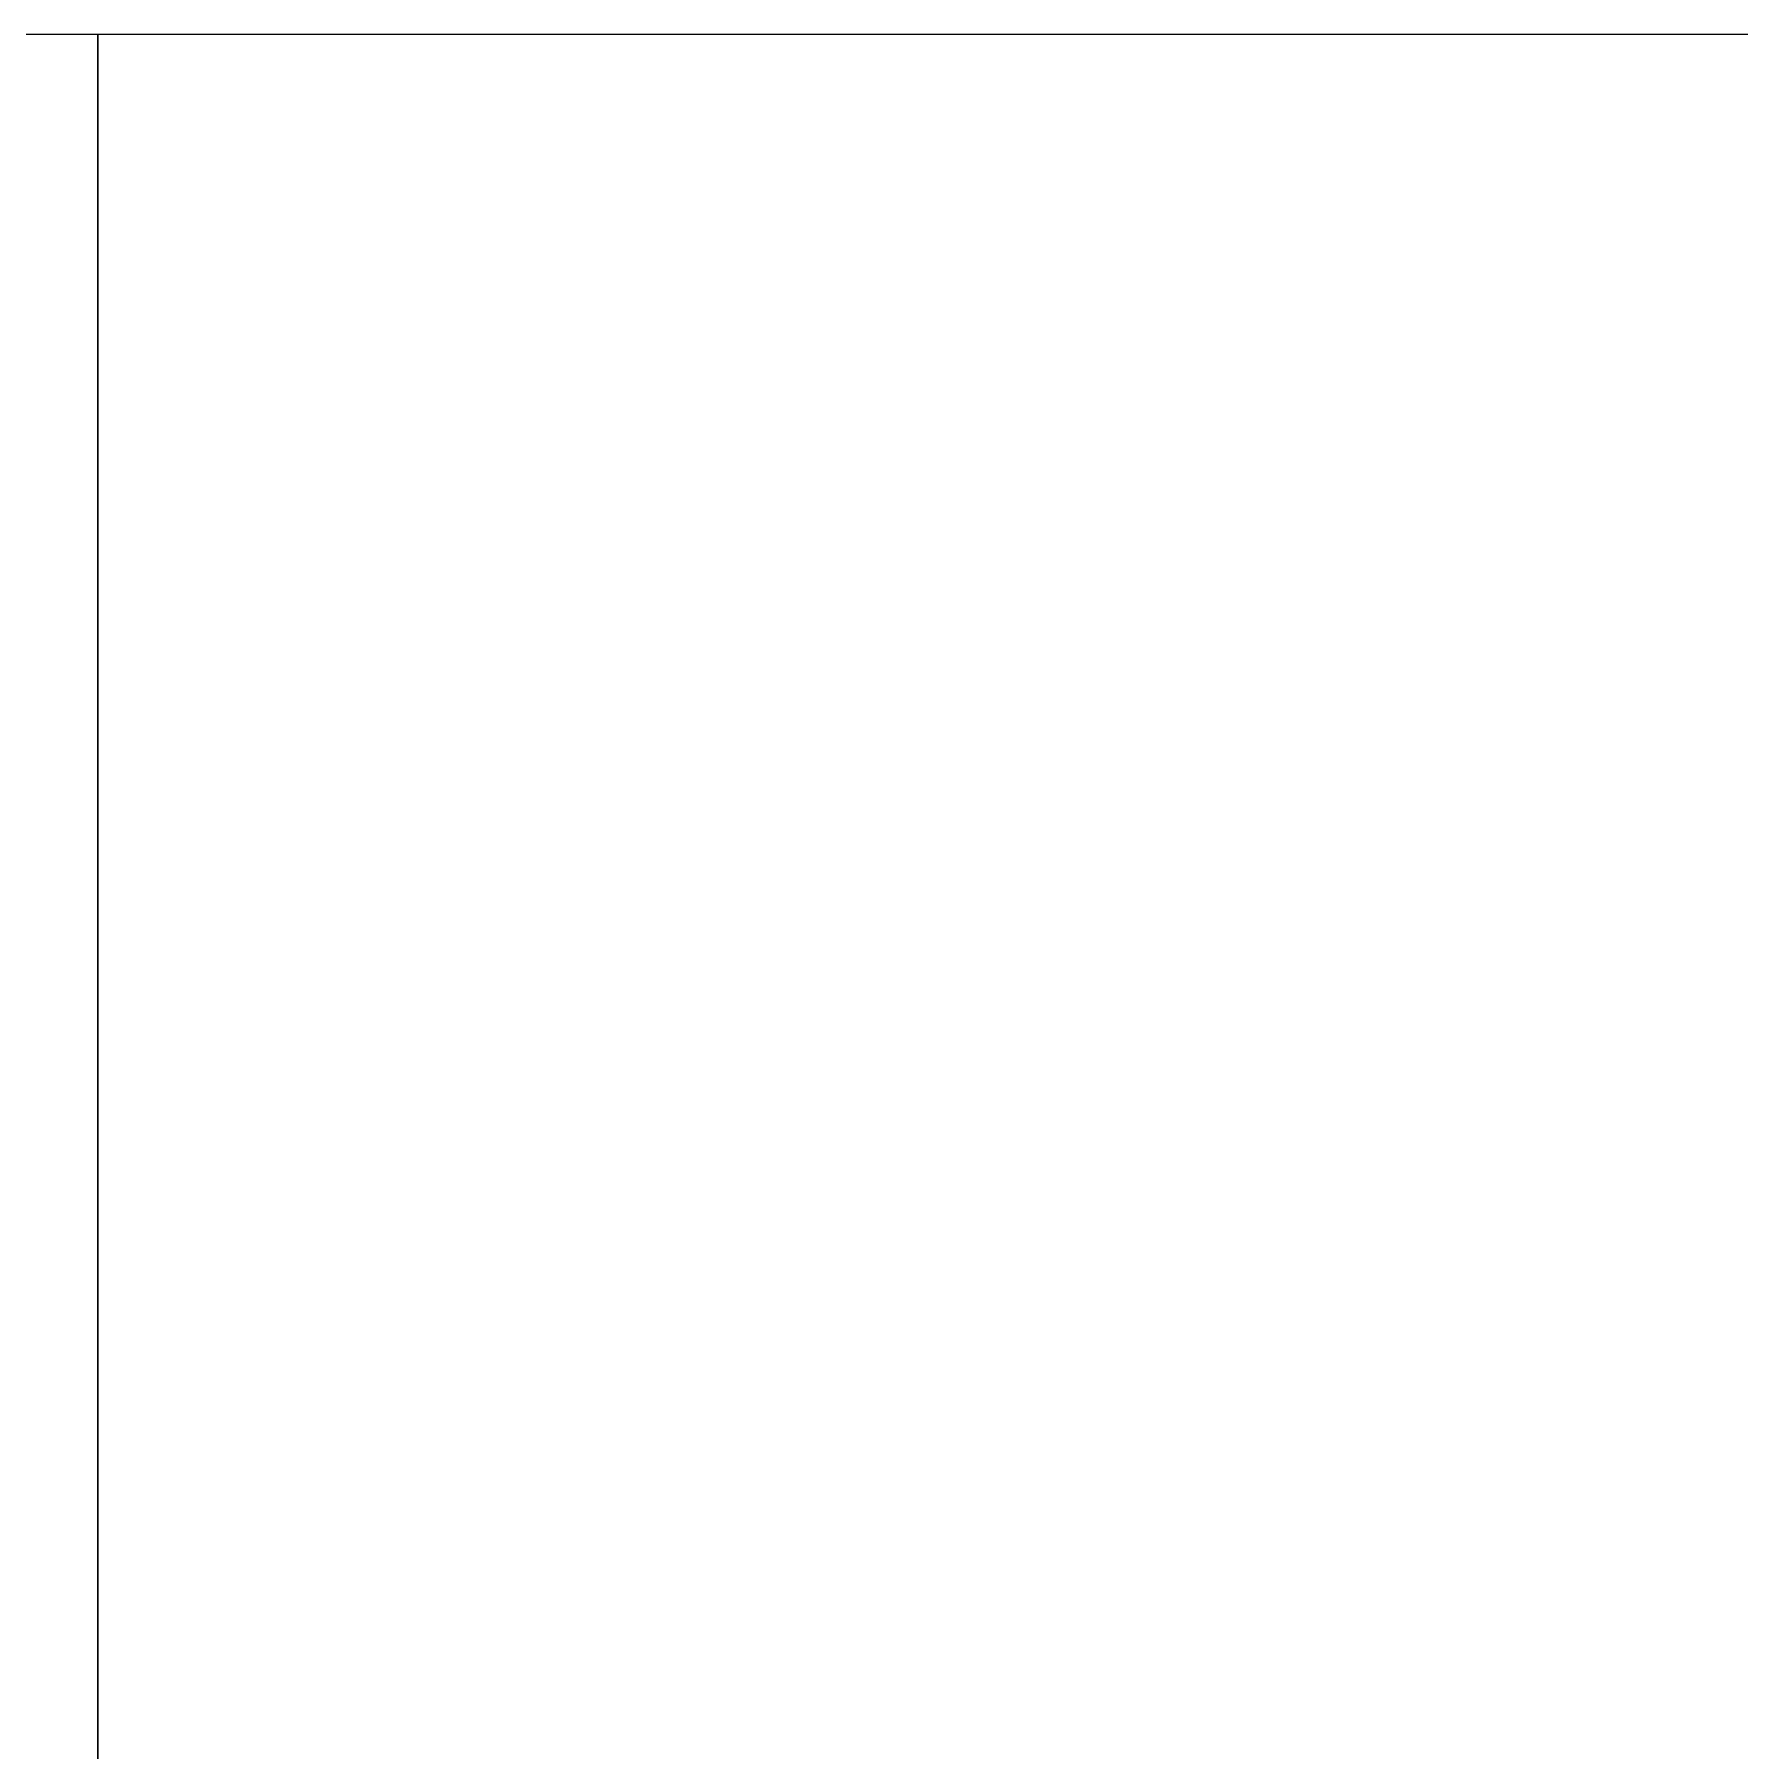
# Model space of a CAD drawing. Header units: millimetres. Extents: x -177800 to -26107, y -132450 to -18386.
# Drawn here: x -167791.1 to -167663.7, y -124430.6 to -124302.4 of the extents above; entities that cross this region are included whole.
import ezdxf

# ---------------------------------------------------------------- set-up
doc = ezdxf.new("R2010")
doc.units = ezdxf.units.MM
doc.layers.add('0-1', color=7, linetype='Continuous', lineweight=5)
for name, color, linetype, lineweight, true_color in [('A-_GENM----_M', 6, 'Continuous', 9, 0xff00ff), ('A-_WALLPRTN_E-1', 6, 'Continuous', 18, 0xff00ff), ('S-_COLN----_E', 6, 'Continuous', 9, 0xff00ff), ('S-_COLN----_E-1', 6, 'Continuous', 25, 0xff00ff)]:
    doc.layers.add(name, color=color, linetype=linetype, lineweight=lineweight, true_color=true_color)

# ---------------------------------------------------------------- blocks, each defined once
blk = doc.blocks.new('IDA - Rectangle Column - 400 x 700-6238676-BLK 2 UPPER ROOF PLAN')
at = {"layer": 'S-_COLN----_E-1'}
blk.add_line((-200, -350), (200, -350), dxfattribs=at)
blk = doc.blocks.new('1599_DB_A_BLK3_1STGD_R21_rvt-1-BLK 2 UPPER ROOF PLAN')
at = {"layer": 'A-_GENM----_M'}
blk.add_line((-167786.37, -124302.37), (-167786.37, -126392.37), dxfattribs=at)
at = {"layer": 'A-_WALLPRTN_E-1'}
blk.add_line((-167786.37, -127602.37), (-167786.37, -124302.37), dxfattribs=at)
at = {"layer": 'S-_COLN----_E'}
blk.add_blockref('IDA - Rectangle Column - 400 x 700-6238676-BLK 2 UPPER ROOF PLAN', (-167811.37, -123952.37), dxfattribs=at)

msp = doc.modelspace()

# ---------------------------------------------------------------- block references
at = {"layer": '0-1'}
msp.add_blockref('1599_DB_A_BLK3_1STGD_R21_rvt-1-BLK 2 UPPER ROOF PLAN', (0, 0), dxfattribs=at)

doc.saveas('drawing.dxf')
